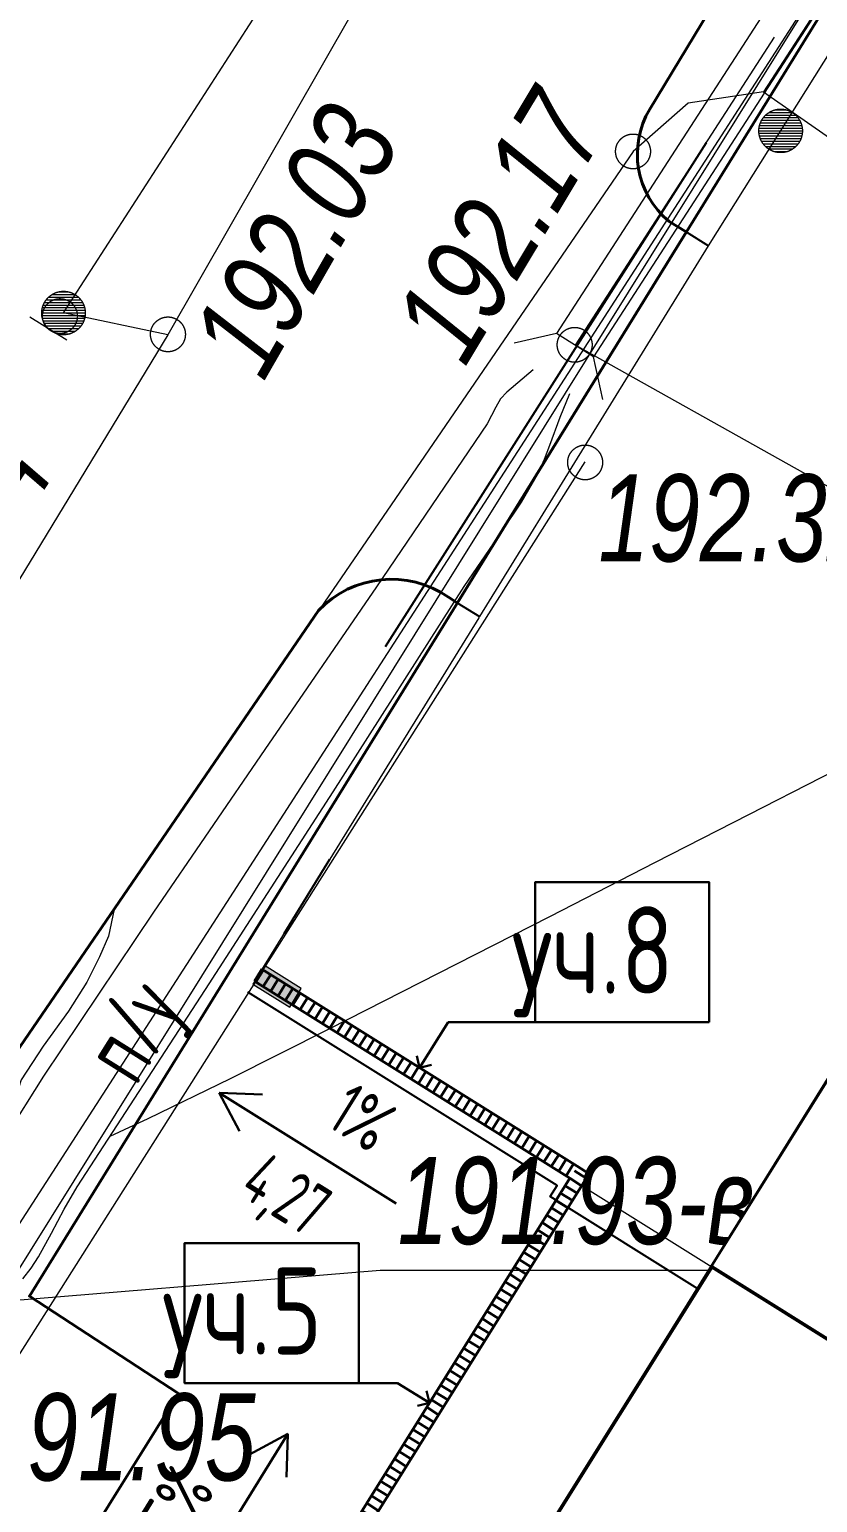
# Model space of a CAD drawing. Header units: millimetres. Extents: x -38151500 to -27467627, y -20617104 to -20349562.
# Drawn here: x -28297768 to -28288719, y -20485120 to -20468210 of the extents above; entities that cross this region are included whole.
import ezdxf
from ezdxf.xclip import XClip

# ---------------------------------------------------------------- set-up
doc = ezdxf.new("R2010")
doc.units = ezdxf.units.MM
doc.header["$MEASUREMENT"] = 0
doc.header["$XCLIPFRAME"] = 0
doc.linetypes.add('Wipeout_Contour', pattern=[1000, 0, -1000])
for name, color, linetype in [('!!! ПОДОСНОВА', 7, 'Continuous'), ('ЛИВНЕВКА лотки', 7, 'Continuous'), ('Ливневка маркеры', 7, 'Continuous'), ('Новый_ГП_Сети канализации К2 ливневка', 7, 'Continuous')]:
    doc.layers.add(name, color=color, linetype=linetype)
for name, color, linetype, lineweight in [('ЛИВНЕВКА лотки_Ном._пера__220', 220, 'Continuous', 13), ('ЛИВНЕВКА лотки_Ном._пера__5', 5, 'Continuous', 30), ('Ливневка маркеры_Ном._пера__5', 5, 'Continuous', 30), ('Новый_0-Жирная_Ном._пера__7', 7, 'Continuous', 25), ('Новый_0_Ном._пера__7', 7, 'Continuous', 25), ('Новый_Defpoints_Ном._пера__16', 16, 'Continuous', 20), ('Новый_ГП_БК_15.30_Ном._пера__206', 206, 'Continuous', 25), ('Новый_ГП_Граница участка_Ном._пера__1', 1, 'Continuous', 40), ('Новый_ГП_Дороги_проезды_Ном._пера__16', 16, 'Continuous', 20), ('Новый_ГП_Здание сооружение_Ном._пера__22', 22, 'Continuous', 50), ('Новый_ГП_Сети канализации К2 ливневка_Ном._пера__7', 7, 'Continuous', 25), ('Чертеж_1_Новофедоровское_снт 28_07$0$tp_Дороги_Ном._пера__253', 252, 'Continuous', 18), ('Чертеж_1_Новофедоровское_снт 28_07$0$tp_отметки_новые_Ном._пера__253', 252, 'Continuous', 18), ('Чертеж_1_Новый_ГП_Топография_Ном._пера__253', 252, 'Continuous', 18), ('Чертеж_1_Новый_Новофедоровское_снт 28_07$0$tp_Дороги_Ном._пера__253', 252, 'Continuous', 18), ('Чертеж_1_Новый_Новофедоровское_снт 28_07$0$tp_канавы_Ном._пера__253', 252, 'Continuous', 18), ('Чертеж_1_Новый_Новофедоровское_снт 28_07$0$tp_ЛЭП нн_Ном._пера__253', 252, 'Continuous', 18), ('Чертеж_1_Новый_Новофедоровское_снт 28_07$0$tp_Ограждения ДЕР_Ном._пера__253', 252, 'Continuous', 18), ('Чертеж_1_Новый_Новофедоровское_снт 28_07$0$tp_Ограждения рабица_Ном._пера__253', 252, 'Continuous', 18), ('Чертеж_1_Новый_Новофедоровское_снт 28_07$0$tp_Ограждения_Ном._пера__253', 252, 'Continuous', 18), ('Чертеж_1_Новый_Новофедоровское_снт 28_07$0$tp_Ограждения_Ном._пера__7', 7, 'Continuous', 18), ('Чертеж_1_Новый_Новофедоровское_снт 28_07$0$tp_отметки_новые_Ном._пера__253', 252, 'Continuous', 18), ('Чертеж_1_Новый_Новофедоровское_снт 28_07$0$tp_отметки_новые_Ном._пера__7', 7, 'Continuous', 18), ('Чертеж_1_Новый_Новофедоровское_снт 28_07$0$tp_рельеф_Ном._пера__253', 252, 'Continuous', 18), ('Чертеж_1_Новый_Новофедоровское_снт 28_07$0$tp_трубы под дорогой_Ном._пера__253', 252, 'Continuous', 18), ('Чертеж_1_Новый_Новофедоровское_снт 28_07$0$U_Водосток_Ном._пера__253', 252, 'Continuous', 18), ('Чертеж_1_Новый_Новофедоровское_снт 28_07$0$U_Газопровод_Ном._пера__253', 252, 'Continuous', 18)]:
    doc.layers.add(name, color=color, linetype=linetype, lineweight=lineweight)
doc.layers.add('Новый_ГП_Дороги_проезды_Ном._пера__251', color=7, linetype='Continuous', lineweight=40, true_color=0x656565)
doc.styles.add('РЎР“Р•РќР•Р\xa0РР\xa0_РЎРўРР›Р¬_1', font='arial.ttf', dxfattribs={"width": 0.75})
doc.styles.add('РЎР“Р•РќР•Р\xa0РР\xa0_РЎРўРР›Р¬_6', font='', dxfattribs={"width": 0.8})
doc.styles.add('РЎР“Р•РќР•Р\xa0РР\xa0_РЎРўРР›Р¬_7', font='')
doc.styles.get('РЎР“Р•РќР•Р\xa0РР\xa0_РЎРўРР›Р¬_6').set_extended_font_data('GOST_type_A')
doc.styles.get('РЎР“Р•РќР•Р\xa0РР\xa0_РЎРўРР›Р¬_7').set_extended_font_data('GOST_type_A')
pattern_1 = [(327.9963, (-28258884.51, -20487316.09), (52.99742, 84.80138), [])]

# ---------------------------------------------------------------- blocks, each defined once
blk = doc.blocks.new('Чертеж_7_1', base_point=(9803493, 0))
at = {"layer": 'Чертеж_1_Новый_ГП_Топография_Ном._пера__253', "color": 252, "lineweight": 18, "flags": 128}
blk.add_lwpolyline([(-28287737, -20466500), (-28268337, -20478480), (-28265867, -20474480), (-28261427, -20486530), (-28271157, -20500140), (-28270297, -20500700), (-28281657, -20516190), (-28281987, -20516730), (-28282257, -20516560), (-28306737, -20500980), (-28296057, -20483870), (-28297767, -20482750)], close=True, dxfattribs=at)
at = {"layer": 'Чертеж_1_Новый_Новофедоровское_снт 28_07$0$tp_Дороги_Ном._пера__253', "color": 252, "lineweight": 18, "flags": 128}
for points in [[(-28284974, -20451967), (-28284141, -20452488), (-28290497, -20461790), (-28296179, -20471714), (-28297375, -20471463)], [(-28289337, -20468926), (-28290205, -20469057), (-28290834, -20469610), (-28299598, -20482398), (-28306415, -20493946), (-28305483, -20495191)], [(-28296179, -20471714), (-28298586, -20475671)]]:
    blk.add_lwpolyline(points, dxfattribs=at)
blk.add_lwpolyline([(-28289337, -20468926), (-28284405, -20472361), (-28282582, -20469524), (-28287506, -20466094)], close=True, dxfattribs=at)
at = {"layer": 'Чертеж_1_Новый_Новофедоровское_снт 28_07$0$tp_канавы_Ном._пера__253', "color": 252, "lineweight": 18, "flags": 128}
for points in [[(-28291984, -20472118), (-28292287, -20472372), (-28292357, -20472451), (-28292411, -20472544), (-28292512, -20472736), (-28293783, -20474608), (-28295064, -20476475), (-28296342, -20478344), (-28297605, -20480224), (-28298040, -20480913), (-28298462, -20481614), (-28298646, -20481864), (-28298788, -20482070), (-28298963, -20482368)], [(-28297842, -20482553), (-28297749, -20482430), (-28297665, -20482300), (-28297513, -20482028), (-28297369, -20481753), (-28297218, -20481494), (-28295745, -20479232), (-28294281, -20476963), (-28292775, -20474603), (-28292334, -20473960), (-28292118, -20473636), (-28291923, -20473298), (-28291852, -20473142), (-28291791, -20472983), (-28291674, -20472662), (-28291564, -20472390)]]:
    blk.add_lwpolyline(points, dxfattribs=at)
at = {"layer": 'Чертеж_1_Новый_Новофедоровское_снт 28_07$0$tp_ЛЭП нн_Ном._пера__253', "color": 252, "lineweight": 18, "flags": 128}
blk.add_lwpolyline([(-28320707, -20518699), (-28319596, -20517036), (-28298982, -20484194), (-28273945, -20444066), (-28272736, -20442473)], dxfattribs=at)
at = {"layer": 'Чертеж_1_Новый_Новофедоровское_снт 28_07$0$tp_Ограждения ДЕР_Ном._пера__253', "color": 252, "lineweight": 18, "flags": 128}
blk.add_lwpolyline([(-28297375, -20471463), (-28293578, -20465581)], dxfattribs=at)
at = {"layer": 'Чертеж_1_Новый_Новофедоровское_снт 28_07$0$tp_Ограждения рабица_Ном._пера__253', "color": 252, "lineweight": 18, "flags": 128}
blk.add_lwpolyline([(-28291391, -20473175), (-28304723, -20494203)], dxfattribs=at)
at = {"layer": 'Чертеж_1_Новый_Новофедоровское_снт 28_07$0$tp_Ограждения_Ном._пера__253', "color": 252, "lineweight": 18, "flags": 128}
blk.add_lwpolyline([(-28297762, -20471508), (-28297339, -20471774)], dxfattribs=at)
at = {"layer": 'Чертеж_1_Новый_Новофедоровское_снт 28_07$0$tp_Ограждения_Ном._пера__7', "color": 7, "lineweight": 18}
for p, q in [((-28289340, -20469222), (-28288945, -20469222)), ((-28289313, -20469192), (-28288972, -20469192)), ((-28289274, -20469162), (-28289011, -20469162)), ((-28289203, -20469132), (-28289083, -20469132)), ((-28289391, -20469372), (-28288892, -20469372)), ((-28289389, -20469342), (-28288895, -20469342)), ((-28289384, -20469312), (-28288901, -20469312)), ((-28289373, -20469282), (-28288910, -20469282)), ((-28289359, -20469252), (-28288924, -20469252)), ((-28289390, -20469402), (-28288895, -20469402)), ((-28289385, -20469432), (-28288899, -20469432)), ((-28289375, -20469462), (-28288908, -20469462)), ((-28289361, -20469492), (-28288923, -20469492)), ((-28289343, -20469522), (-28288942, -20469522)), ((-28289317, -20469552), (-28288968, -20469552)), ((-28289280, -20469582), (-28289005, -20469582)), ((-28289216, -20469612), (-28289066, -20469612)), ((-28297508, -20471253), (-28297245, -20471253)), ((-28297437, -20471223), (-28297317, -20471223)), ((-28297618, -20471403), (-28297135, -20471403)), ((-28297607, -20471373), (-28297144, -20471373)), ((-28297593, -20471343), (-28297158, -20471343)), ((-28297574, -20471313), (-28297179, -20471313)), ((-28297547, -20471283), (-28297206, -20471283)), ((-28297625, -20471463), (-28297126, -20471463)), ((-28297624, -20471493), (-28297129, -20471493)), ((-28297623, -20471433), (-28297129, -20471433)), ((-28297619, -20471523), (-28297133, -20471523)), ((-28297609, -20471553), (-28297142, -20471553)), ((-28297595, -20471583), (-28297157, -20471583)), ((-28297577, -20471613), (-28297176, -20471613)), ((-28297551, -20471643), (-28297202, -20471643)), ((-28297514, -20471673), (-28297239, -20471673)), ((-28297450, -20471703), (-28297300, -20471703))]:
    blk.add_line(p, q, dxfattribs=at)
for centre in [(-28289142, -20469374), (-28297376, -20471465)]:
    blk.add_circle(centre, 250, dxfattribs=at)
at = {"layer": 'Чертеж_1_Новый_Новофедоровское_снт 28_07$0$tp_отметки_новые_Ном._пера__253', "color": 252, "lineweight": 18, "flags": 128}
for points in [[(-28279042, -20474800), (-28286202, -20474800), (-28291507, -20471830)], [(-28286581, -20482458), (-28293740, -20482458), (-28298670, -20482860)]]:
    blk.add_lwpolyline(points, dxfattribs=at)
at = {"layer": 'Чертеж_1_Новый_Новофедоровское_снт 28_07$0$tp_отметки_новые_Ном._пера__7', "color": 7, "lineweight": 18}
for centre in [(-28290837, -20469610), (-28297417, -20471500), (-28296177, -20471710), (-28291507, -20471830), (-28291387, -20473180)]:
    blk.add_circle(centre, 200, dxfattribs=at)
at = {"layer": 'Чертеж_1_Новый_Новофедоровское_снт 28_07$0$tp_рельеф_Ном._пера__253', "color": 252, "lineweight": 18, "flags": 128}
for points in [[(-28296840, -20480914), (-28296405, -20480713), (-28295460, -20480251), (-28294320, -20479679), (-28293070, -20479044), (-28291794, -20478391), (-28290579, -20477767), (-28289509, -20477220), (-28288670, -20476794), (-28288147, -20476537), (-28287563, -20476239), (-28287102, -20475978), (-28286677, -20475753), (-28286201, -20475565), (-28285587, -20475415), (-28285024, -20475349), (-28284184, -20475299), (-28283148, -20475271), (-28282001, -20475269), (-28280824, -20475297), (-28279701, -20475361), (-28278715, -20475466)], [(-28296794, -20478306), (-28296794, -20478307), (-28296861, -20478617), (-28296962, -20478857), (-28297108, -20479148), (-28297318, -20479479), (-28297610, -20479880), (-28297863, -20480268), (-28297955, -20480556), (-28297903, -20480689)]]:
    blk.add_lwpolyline(points, dxfattribs=at)
at = {"layer": 'Чертеж_1_Новый_Новофедоровское_снт 28_07$0$tp_трубы под дорогой_Ном._пера__253', "color": 252, "lineweight": 18, "flags": 128}
for points in [[(-28286510, -20463656), (-28291714, -20471700)], [(-28286087, -20463924), (-28291291, -20471968)], [(-28291182, -20472456), (-28291291, -20471968), (-28291714, -20471700), (-28292201, -20471810)]]:
    blk.add_lwpolyline(points, dxfattribs=at)
at = {"layer": 'Чертеж_1_Новый_Новофедоровское_снт 28_07$0$U_Водосток_Ном._пера__253', "color": 252, "lineweight": 18, "flags": 128}
blk.add_lwpolyline([(-28289215, -20468298), (-28291502, -20471834)], dxfattribs=at)
at = {"layer": 'Чертеж_1_Новый_Новофедоровское_снт 28_07$0$U_Газопровод_Ном._пера__253', "color": 252, "lineweight": 18, "flags": 128}
blk.add_lwpolyline([(-28320025, -20516227), (-28297577, -20481445), (-28277027, -20449601), (-28268909, -20437023), (-28269191, -20437169), (-28266861, -20435962), (-28261630, -20437583)], dxfattribs=at)
at = {"layer": 'Чертеж_1_Новофедоровское_снт 28_07$0$tp_Дороги_Ном._пера__253', "color": 252, "lineweight": 18, "insert": (-28297891, -20473956), "char_height": 1000, "attachment_point": 7, "rotation": 57.3407, "style": 'РЎР“Р•РќР•Р\xa0РР\xa0_РЎРўРР›Р¬_1'}
blk.add_mtext('\\A1;{\\pql;\\fArial|b0|i1|c204|p0;\\W0.750000;Ц}', dxfattribs=at)
at = {"layer": 'Чертеж_1_Новофедоровское_снт 28_07$0$tp_отметки_новые_Ном._пера__253', "color": 252, "lineweight": 18, "char_height": 1000, "attachment_point": 7, "style": 'РЎР“Р•РќР•Р\xa0РР\xa0_РЎРўРР›Р¬_1'}
for s, insert, rotation in [('\\A1;{\\pql;\\fArial|b0|i1|c204|p0;\\W0.750000;192.17}', (-28292755, -20472102), 59), ('\\A1;{\\pql;\\fArial|b0|i1|c204|p0;\\W0.750000;192.03}', (-28295068, -20472270), 60.2066)]:
    blk.add_mtext(s, dxfattribs=dict(at, insert=insert, rotation=rotation))
for s, insert in [('\\A1;{\\pql;\\fArial|b0|i1|c204|p0;\\W0.750000;192.32}', (-28291235, -20474331)), ('\\A1;{\\pql;\\fArial|b0|i1|c204|p0;\\W0.750000;191.93-в.тр.}', (-28293540, -20482455)), ('\\A1;{\\pql;\\fArial|b0|i1|c204|p0;\\W0.750000;191.95}', (-28298375, -20484881))]:
    blk.add_mtext(s, dxfattribs=dict(at, insert=insert))
blk = doc.blocks.new('Стена_39_5', base_point=(-28296226, -20488859))
at = {"layer": 'ЛИВНЕВКА лотки_Ном._пера__5', "linetype": 'Continuous', "lineweight": 30}
h = blk.add_hatch(dxfattribs=at)
h.set_pattern_fill('Настил_01_90_гр_0005', color=5, style=0, pattern_type=2)
h.set_pattern_definition(pattern_1)
h.paths.add_polyline_path([(-28291562, -20481396), (-28296141, -20488723), (-28296006, -20488808), (-28291426, -20481481)])
h = blk.add_hatch(dxfattribs=at)
h.set_pattern_fill('Настил_01_90_гр_0005', color=5, style=0, pattern_type=2)
h.set_pattern_definition(pattern_1)
h.paths.add_polyline_path([(-28291562, -20481396), (-28291341, -20481345), (-28291477, -20481260)])
h = blk.add_hatch(dxfattribs=at)
h.set_pattern_fill('Настил_01_90_гр_0005', color=5, style=0, pattern_type=2)
h.set_pattern_definition(pattern_1)
h.paths.add_polyline_path([(-28291562, -20481396), (-28291426, -20481481), (-28291341, -20481345)])
h = blk.add_hatch(dxfattribs=at)
h.set_pattern_fill('Настил_01_90_гр_0005', color=5, style=0, pattern_type=2)
h.set_pattern_definition(pattern_1)
h.paths.add_polyline_path([(-28296141, -20488723), (-28296226, -20488859), (-28296006, -20488808)])
h = blk.add_hatch(dxfattribs=at)
h.set_pattern_fill('Настил_01_90_гр_0005', color=5, style=0, pattern_type=2)
h.set_pattern_definition(pattern_1)
h.paths.add_polyline_path([(-28296006, -20488808), (-28296226, -20488859), (-28296090, -20488944)])
at = {"layer": 'ЛИВНЕВКА лотки_Ном._пера__5', "color": 5, "lineweight": 30, "flags": 128}
for points in [[(-28291562, -20481396), (-28296226, -20488859)], [(-28296006, -20488808), (-28291341, -20481345)], [(-28291341, -20481345), (-28291477, -20481260)], [(-28296226, -20488859), (-28296090, -20488944)]]:
    blk.add_lwpolyline(points, dxfattribs=at)
blk = doc.blocks.new('Стена_48_5', base_point=(-28291477, -20481260))
at = {"layer": 'ЛИВНЕВКА лотки_Ном._пера__5', "linetype": 'Continuous', "lineweight": 30}
h = blk.add_hatch(dxfattribs=at)
h.set_pattern_fill('Настил_01_90_гр_0005', color=5, style=0, pattern_type=2)
h.set_pattern_definition([(237.99632, (-28258884.51, -20487316.09), (-84.8014, 52.99737), [])])
h.paths.add_polyline_path([(-28291477, -20481260), (-28295098, -20478997), (-28295182, -20479133), (-28291562, -20481396)])
at = {"layer": 'ЛИВНЕВКА лотки_Ном._пера__5', "color": 5, "lineweight": 30, "flags": 128}
for points in [[(-28295098, -20478997), (-28295182, -20479133)], [(-28291477, -20481260), (-28295098, -20478997)], [(-28295182, -20479133), (-28291562, -20481396)]]:
    blk.add_lwpolyline(points, dxfattribs=at)
blk = doc.blocks.new('Стена_60_5', base_point=(-28295098, -20478997))
at = {"layer": 'ЛИВНЕВКА лотки_Ном._пера__220', "linetype": 'Continuous', "lineweight": 13}
blk.add_hatch(color=220, dxfattribs=at).paths.add_polyline_path([(-28295204, -20479167), (-28294780, -20479432), (-28294647, -20479220), (-28295071, -20478955)])
at = {"layer": 'ЛИВНЕВКА лотки_Ном._пера__220', "color": 220, "lineweight": 13, "flags": 128}
for points in [[(-28295071, -20478955), (-28295204, -20479167)], [(-28294647, -20479220), (-28295071, -20478955)], [(-28295204, -20479167), (-28294780, -20479432)], [(-28294780, -20479432), (-28294647, -20479220)]]:
    blk.add_lwpolyline(points, dxfattribs=at)
blk = doc.blocks.new('Линия_9_5', base_point=(-28293556, -20481688))
at = {"layer": 'Ливневка маркеры_Ном._пера__5', "color": 5, "lineweight": 30}
for p, q in [((-28293556, -20481688), (-28295591, -20480417)), ((-28295591, -20480417), (-28295091, -20480434)), ((-28295591, -20480417), (-28295356, -20480858))]:
    blk.add_line(p, q, dxfattribs=at)
blk = doc.blocks.new('Линия_12_5', base_point=(-28296061, -20486373))
at = {"layer": 'Ливневка маркеры_Ном._пера__5', "color": 5, "lineweight": 30}
for p, q in [((-28296061, -20486373), (-28294803, -20484329)), ((-28294803, -20484329), (-28295243, -20484567)), ((-28294803, -20484329), (-28294817, -20484829))]:
    blk.add_line(p, q, dxfattribs=at)
blk = doc.blocks.new('Выноска_24_5', base_point=(-28293175, -20483977))
at = {"layer": 'Ливневка маркеры_Ном._пера__5', "color": 5, "lineweight": 30}
for p, q in [((-28293987, -20483748), (-28295987, -20483748)), ((-28293541, -20483748), (-28293987, -20483748)), ((-28293175, -20483977), (-28293541, -20483748)), ((-28293175, -20483977), (-28293207, -20483839)), ((-28293175, -20483977), (-28293313, -20484009))]:
    blk.add_line(p, q, dxfattribs=at)
at = {"layer": 'Ливневка маркеры_Ном._пера__5', "color": 5, "lineweight": 30, "flags": 128}
blk.add_lwpolyline([(-28293987, -20483748), (-28293987, -20482142), (-28295987, -20482142), (-28295987, -20483748)], close=True, dxfattribs=at)
at = {"layer": 'Ливневка маркеры_Ном._пера__5', "color": 5, "lineweight": 30, "insert": (-28294987, -20482421), "char_height": 1000, "attachment_point": 2, "style": 'РЎР“Р•РќР•Р\xa0РР\xa0_РЎРўРР›Р¬_7'}
blk.add_mtext('\\A1;{\\pqc;\\pt0,5000;\\fGOST_type_A|b0|i0|c0|p0;\\W1.000000;уч.5\\fGOST_type_A|b0|i0|c0|p0;\\W1.000000;\\A1{\\H.66x;\\S^  ;}\\fGOST_type_A|b0|i0|c0|p0;\\W1.000000;\\fGOST_type_A|b0|i0|c0|p0;\\W1.000000;\\A1{\\H.66x;\\S^  ;}\\fGOST_type_A|b0|i0|c0|p0;\\W1.000000; \\fGOST_type_A|b0|i0|c0|p0;\\W1.000000;\\fGOST_type_A|b0|i0|c0|p0;\\W1.000000;\\fGOST_type_A|b0|i0|c0|p0;\\W1.000000;\\fGOST_type_A|b0|i0|c0|p0;\\W1.000000;\\fGOST_type_A|b0|i0|c0|p0;\\W1.000000;\\fGOST_type_A|b0|i0|c0|p0;\\W1.000000;\\fGOST_type_A|b0|i0|c0|p0;\\W1.000000;\\fGOST_type_A|b0|i0|c0|p0;\\W1.000000;\\fGOST_type_A|b0|i0|c0|p0;\\W1.000000;\\fGOST_type_A|b0|i0|c0|p0;\\W1.000000;\\fGOST_type_A|b0|i0|c0|p0;\\W1.000000;\\fGOST_type_A|b0|i0|c0|p0;\\W1.000000;\\fGOST_type_A|b0|i0|c0|p0;\\W1.000000;\\fGOST_type_A|b0|i0|c0|p0;\\W1.000000;\\fGOST_type_A|b0|i0|c0|p0;\\W1.000000;\\fGOST_type_A|b0|i0|c0|p0;\\W1.000000;\\fGOST_type_A|b0|i0|c0|p0;\\W1.000000;\\fGOST_type_A|b0|i0|c0|p0;\\W1.000000;\\fGOST_type_A|b0|i0|c0|p0;\\W1.000000;\\fGOST_type_A|b0|i0|c0|p0;\\W1.000000;\\fGOST_type_A|b0|i0|c0|p0;\\W1.000000;\\fGOST_type_A|b0|i0|c0|p0;\\W1.000000;\\fGOST_type_A|b0|i0|c0|p0;\\W1.000000;\\fGOST_type_A|b0|i0|c0|p0;\\W1.000000;\\fGOST_type_A|b0|i0|c0|p0;\\W1.000000;\\fGOST_type_A|b0|i0|c0|p0;\\W1.000000;\\fGOST_type_A|b0|i0|c0|p0;\\W1.000000;\\fGOST_type_A|b0|i0|c0|p0;\\W1.000000;\\fGOST_type_A|b0|i0|c0|p0;\\W1.000000;\\fGOST_type_A|b0|i0|c0|p0;\\W1.000000;\\fGOST_type_A|b0|i0|c0|p0;\\W1.000000;\\fGOST_type_A|b0|i0|c0|p0;\\W1.000000;\\fGOST_type_A|b0|i0|c0|p0;\\W1.000000;\\fGOST_type_A|b0|i0|c0|p0;\\W1.000000;\\fGOST_type_A|b0|i0|c0|p0;\\W1.000000;\\fGOST_type_A|b0|i0|c0|p0;\\W1.000000;\\fGOST_type_A|b0|i0|c0|p0;\\W1.000000;\\fGOST_type_A|b0|i0|c0|p0;\\W1.000000;\\fGOST_type_A|b0|i0|c0|p0;\\W1.000000;\\fGOST_type_A|b0|i0|c0|p0;\\W1.000000;\\fGOST_type_A|b0|i0|c0|p0;\\W1.000000;\\fGOST_type_A|b0|i0|c0|p0;\\W1.000000;\\fGOST_type_A|b0|i0|c0|p0;\\W1.000000;}', dxfattribs=at)
blk = doc.blocks.new('Выноска_28_5', base_point=(-28293287, -20480129))
at = {"layer": 'Ливневка маркеры_Ном._пера__5', "color": 5, "lineweight": 30}
for p, q in [((-28293287, -20480129), (-28292961, -20479606)), ((-28292961, -20479606), (-28291961, -20479606)), ((-28291961, -20479606), (-28289961, -20479606)), ((-28293287, -20480129), (-28293319, -20479991)), ((-28293287, -20480129), (-28293150, -20480097))]:
    blk.add_line(p, q, dxfattribs=at)
at = {"layer": 'Ливневка маркеры_Ном._пера__5', "color": 5, "lineweight": 30, "flags": 128}
blk.add_lwpolyline([(-28289961, -20479606), (-28289961, -20478000), (-28291961, -20478000), (-28291961, -20479606)], close=True, dxfattribs=at)
at = {"layer": 'Ливневка маркеры_Ном._пера__5', "color": 5, "lineweight": 30, "insert": (-28290961, -20478278), "char_height": 1000, "attachment_point": 2, "style": 'РЎР“Р•РќР•Р\xa0РР\xa0_РЎРўРР›Р¬_7'}
blk.add_mtext('\\A1;{\\pqc;\\pt0,5000;\\fGOST_type_A|b0|i0|c0|p0;\\W1.000000;уч.8\\fGOST_type_A|b0|i0|c0|p0;\\W1.000000;\\A1{\\H.66x;\\S^  ;}\\fGOST_type_A|b0|i0|c0|p0;\\W1.000000;\\fGOST_type_A|b0|i0|c0|p0;\\W1.000000;\\A1{\\H.66x;\\S^  ;}\\fGOST_type_A|b0|i0|c0|p0;\\W1.000000; \\fGOST_type_A|b0|i0|c0|p0;\\W1.000000;\\fGOST_type_A|b0|i0|c0|p0;\\W1.000000;\\fGOST_type_A|b0|i0|c0|p0;\\W1.000000;\\fGOST_type_A|b0|i0|c0|p0;\\W1.000000;\\fGOST_type_A|b0|i0|c0|p0;\\W1.000000;\\fGOST_type_A|b0|i0|c0|p0;\\W1.000000;\\fGOST_type_A|b0|i0|c0|p0;\\W1.000000;\\fGOST_type_A|b0|i0|c0|p0;\\W1.000000;\\fGOST_type_A|b0|i0|c0|p0;\\W1.000000;\\fGOST_type_A|b0|i0|c0|p0;\\W1.000000;\\fGOST_type_A|b0|i0|c0|p0;\\W1.000000;\\fGOST_type_A|b0|i0|c0|p0;\\W1.000000;\\fGOST_type_A|b0|i0|c0|p0;\\W1.000000;\\fGOST_type_A|b0|i0|c0|p0;\\W1.000000;\\fGOST_type_A|b0|i0|c0|p0;\\W1.000000;\\fGOST_type_A|b0|i0|c0|p0;\\W1.000000;\\fGOST_type_A|b0|i0|c0|p0;\\W1.000000;\\fGOST_type_A|b0|i0|c0|p0;\\W1.000000;\\fGOST_type_A|b0|i0|c0|p0;\\W1.000000;\\fGOST_type_A|b0|i0|c0|p0;\\W1.000000;\\fGOST_type_A|b0|i0|c0|p0;\\W1.000000;\\fGOST_type_A|b0|i0|c0|p0;\\W1.000000;\\fGOST_type_A|b0|i0|c0|p0;\\W1.000000;\\fGOST_type_A|b0|i0|c0|p0;\\W1.000000;\\fGOST_type_A|b0|i0|c0|p0;\\W1.000000;\\fGOST_type_A|b0|i0|c0|p0;\\W1.000000;\\fGOST_type_A|b0|i0|c0|p0;\\W1.000000;\\fGOST_type_A|b0|i0|c0|p0;\\W1.000000;\\fGOST_type_A|b0|i0|c0|p0;\\W1.000000;\\fGOST_type_A|b0|i0|c0|p0;\\W1.000000;\\fGOST_type_A|b0|i0|c0|p0;\\W1.000000;\\fGOST_type_A|b0|i0|c0|p0;\\W1.000000;\\fGOST_type_A|b0|i0|c0|p0;\\W1.000000;\\fGOST_type_A|b0|i0|c0|p0;\\W1.000000;\\fGOST_type_A|b0|i0|c0|p0;\\W1.000000;\\fGOST_type_A|b0|i0|c0|p0;\\W1.000000;\\fGOST_type_A|b0|i0|c0|p0;\\W1.000000;\\fGOST_type_A|b0|i0|c0|p0;\\W1.000000;\\fGOST_type_A|b0|i0|c0|p0;\\W1.000000;\\fGOST_type_A|b0|i0|c0|p0;\\W1.000000;\\fGOST_type_A|b0|i0|c0|p0;\\W1.000000;\\fGOST_type_A|b0|i0|c0|p0;\\W1.000000;\\fGOST_type_A|b0|i0|c0|p0;\\W1.000000;}', dxfattribs=at)

msp = doc.modelspace()

# ---------------------------------------------------------------- linework, layer by layer
at = {"layer": 'Новый_0_Ном._пера__7', "color": 7, "lineweight": 25}
for p, q in [((-28290227.72, -20470534.66), (-28289972.44, -20470692.24)), ((-28292854.88, -20474791.02), (-28292599.59, -20474948.59))]:
    msp.add_line(p, q, dxfattribs=at)
at = {"layer": 'Новый_Defpoints_Ном._пера__16', "color": 16, "lineweight": 20}
msp.add_lwpolyline([(-28274817.02, -20498226.87), (-28274859.37, -20498200.09), (-28275813.16, -20499726.47), (-28279731.23, -20497278.35), (-28279068.57, -20496218.51), (-28282359.4, -20494162.42), (-28283127.98, -20495392.47), (-28289182.83, -20491608.97), (-28288414.44, -20490378.81), (-28293035.11, -20487470.61), (-28292011.44, -20485831.75), (-28292053.69, -20485805.01), (-28284025.08, -20472957.63), (-28267658.24, -20483184.77), (-28269274.05, -20485770.62), (-28267664.55, -20486777.3)], close=True, dxfattribs=at)
at = {"layer": 'Новый_ГП_БК_15.30_Ном._пера__206', "color": 206, "lineweight": 25}
msp.add_lwpolyline([(-28294844.83, -20478586.19), (-28294320.15, -20477736.14)], dxfattribs=at)
at = {"layer": 'Новый_ГП_Дороги_проезды_Ном._пера__251', "color": 251, "lineweight": 40, "true_color": 0x656565}
for points in [[(-28286458.85, -20462208.36), (-28290645.52, -20469125.47, 0.37219081), (-28290420.92, -20470413.66), (-28290227.72, -20470534.66)], [(-28292854.88, -20474791.02), (-28292957.39, -20474726.36, 0.37219081), (-28294446.85, -20474881.1), (-28299569.95, -20482356.47), (-28306315.96, -20493777.64, 0.27174644), (-28305460.84, -20496721.8), (-28304462.84, -20497336.01), (-28304211.37, -20497499.7), (-28305535.05, -20499620.31), (-28305704.66, -20499514.33), (-28306689.34, -20498959.93, 0.38024235), (-28310335.62, -20500138.85), (-28320174.97, -20516132.17)]]:
    msp.add_lwpolyline(points, format="xyb", dxfattribs=at)

# ---------------------------------------------------------------- block references
at = {"layer": '!!! ПОДОСНОВА', "color": 252, "lineweight": 40}
ref = msp.add_blockref('Чертеж_7_1', (9803492.59, 0), dxfattribs=at)
XClip(ref).set_block_clipping_path([(-28353281.3359813392, -20418838.4532491304), (-28353281.3359813392, -20510095.8116091713), (-28330700.7663319707, -20510095.8116091713), (-28325307.6286476292, -20521215.6831232607), (-28239941.7650179006, -20521215.6831232607), (-28239941.7650179006, -20418721.7424019799)])
at = {"layer": 'ЛИВНЕВКА лотки', "color": 220, "lineweight": 13}
msp.add_blockref('Стена_60_5', (-28295097.62, -20478997.44), dxfattribs=at)
at = {"layer": 'Ливневка маркеры', "color": 5, "lineweight": 30}
for name, p in [('Линия_9_5', (-28293555.69, -20481688.44)), ('Выноска_24_5', (-28293175.01, -20483976.99)), ('Линия_12_5', (-28296060.72, -20486373.36))]:
    msp.add_blockref(name, p, dxfattribs=at)

# ---------------------------------------------------------------- texts
at = {"layer": 'ЛИВНЕВКА лотки_Ном._пера__5', "color": 5, "lineweight": 30, "insert": (-28296507.11, -20479749.04), "char_height": 800, "attachment_point": 5, "rotation": 57.864395, "style": 'РЎР“Р•РќР•Р\xa0РР\xa0_РЎРўРР›Р¬_6'}
msp.add_mtext('\\A1;{\\pqc;\\fGOST_type_A|b0|i0|c0|p0;\\W0.800000;п/у}', dxfattribs=at)
at = {"layer": 'Ливневка маркеры_Ном._пера__5', "color": 5, "lineweight": 30, "char_height": 600, "attachment_point": 5, "style": 'РЎР“Р•РќР•Р\xa0РР\xa0_РЎРўРР›Р¬_6'}
for s, insert, rotation in [('\\A1;{\\pqc;\\fGOST_type_A|b0|i0|c0|p0;\\W0.800000;1\\fGOST_type_A|b0|i0|c0|p0;\\W0.800000;%}', (-28293949.07, -20480698.64), 328.084557), ('\\A1;{\\pqc;\\fGOST_type_A|b0|i0|c0|p0;\\W0.800000;4\\fGOST_type_A|b0|i0|c0|p0;\\W0.800000;,\\fGOST_type_A|b0|i0|c0|p0;\\W0.800000;27}', (-28294853.57, -20481635.56), 328.084557), ('\\A1;{\\pqc;\\fGOST_type_A|b0|i0|c0|p0;\\W0.800000;0,5\\fGOST_type_A|b0|i0|c0|p0;\\W0.800000;%}', (-28296110.44, -20485335.25), 58.307665)]:
    msp.add_mtext(s, dxfattribs=dict(at, insert=insert, rotation=rotation))

# ---------------------------------------------------------------- next in the draw order: wipeouts: each hides what was drawn before it
at = {"color": 254, "linetype": 'Wipeout_Contour', "lineweight": 0, "ltscale": 384129529.9638571}
msp.add_wipeout([(-28284025.56, -20472957.33), (-28287708.5, -20478851.26), (-28287725.46, -20478840.67), (-28292053.84, -20485805.26), (-28287424.46, -20488698.01), (-28288166.35, -20489885.28), (-28282025.53, -20493722.51), (-28274843.6, -20498269.21), (-28267710.9, -20486760.15), (-28269279.79, -20485779.8), (-28267658.24, -20483184.77)], dxfattribs=at).dxf.layer = 'Новый_ГП_Сети канализации К2 ливневка'

# ---------------------------------------------------------------- next in the draw order: linework, layer by layer
at = {"layer": 'Новый_0-Жирная_Ном._пера__7', "color": 7, "lineweight": 25}
msp.add_line((-28293680.18, -20475291.9), (-28289993.3, -20469507.5), dxfattribs=at)
at = {"layer": 'Новый_ГП_БК_15.30_Ном._пера__206', "color": 206, "lineweight": 25}
for points in [[(-28292854.88, -20474791.02), (-28290227.72, -20470534.66)], [(-28290093.38, -20482667.86), (-28291789.61, -20481607.93), (-28291709.85, -20481480.46), (-28295261.2, -20479260.77)]]:
    msp.add_lwpolyline(points, dxfattribs=at)
at = {"layer": 'Новый_ГП_Граница участка_Ном._пера__1', "color": 1, "lineweight": 40}
msp.add_lwpolyline([(-28287737.41, -20466500), (-28268337.41, -20478480), (-28265867.41, -20474480), (-28261427.41, -20486530), (-28271157.41, -20500140), (-28270297.41, -20500700), (-28281657.41, -20516190), (-28281987.41, -20516730), (-28282257.41, -20516560), (-28306737.41, -20500980), (-28296057.41, -20483870), (-28297767.41, -20482750)], close=True, dxfattribs=at)
at = {"layer": 'Новый_ГП_Дороги_проезды_Ном._пера__16', "color": 16, "lineweight": 20}
msp.add_lwpolyline([(-28292609.27, -20474964.28), (-28295182.42, -20479133.13), (-28289934.16, -20482413.06), (-28287444.85, -20478429.29), (-28287665.25, -20478291.36), (-28282778.96, -20470488.5), (-28287843.66, -20467295.73), (-28289973.92, -20470694.63), (-28289972.93, -20470693.03), (-28292599.59, -20474948.59)], close=True, dxfattribs=at)
at = {"layer": 'Новый_ГП_Здание сооружение_Ном._пера__22', "color": 22, "lineweight": 50}
msp.add_lwpolyline([(-28269274.48, -20485771.31), (-28267658.24, -20483184.77), (-28278004.42, -20476719.76), (-28284025.56, -20472957.33), (-28288052.1, -20479403.02), (-28286356.86, -20480462.33), (-28288238.07, -20483472.9), (-28289934.16, -20482413.06), (-28292053.84, -20485805.26)], dxfattribs=at)
at = {"layer": 'Новый_ГП_Сети канализации К2 ливневка_Ном._пера__7', "color": 7, "lineweight": 25, "flags": 128}
msp.add_lwpolyline([(-28284025.56, -20472957.33), (-28287708.5, -20478851.26), (-28287725.46, -20478840.67), (-28292053.84, -20485805.26), (-28287424.46, -20488698.01), (-28288166.35, -20489885.28), (-28282025.53, -20493722.51), (-28274843.6, -20498269.21), (-28267710.9, -20486760.15), (-28269279.79, -20485779.8), (-28267658.24, -20483184.77)], close=True, dxfattribs=at)

# ---------------------------------------------------------------- next in the draw order: block references
at = {"layer": 'ЛИВНЕВКА лотки', "color": 5, "lineweight": 30}
for name, p in [('Стена_48_5', (-28291477.08, -20481260.13)), ('Стена_39_5', (-28296226.04, -20488858.95))]:
    msp.add_blockref(name, p, dxfattribs=at)
at = {"layer": 'Ливневка маркеры', "color": 5, "lineweight": 30}
msp.add_blockref('Выноска_28_5', (-28293287.35, -20480128.79), dxfattribs=at)

doc.saveas('drawing.dxf')
